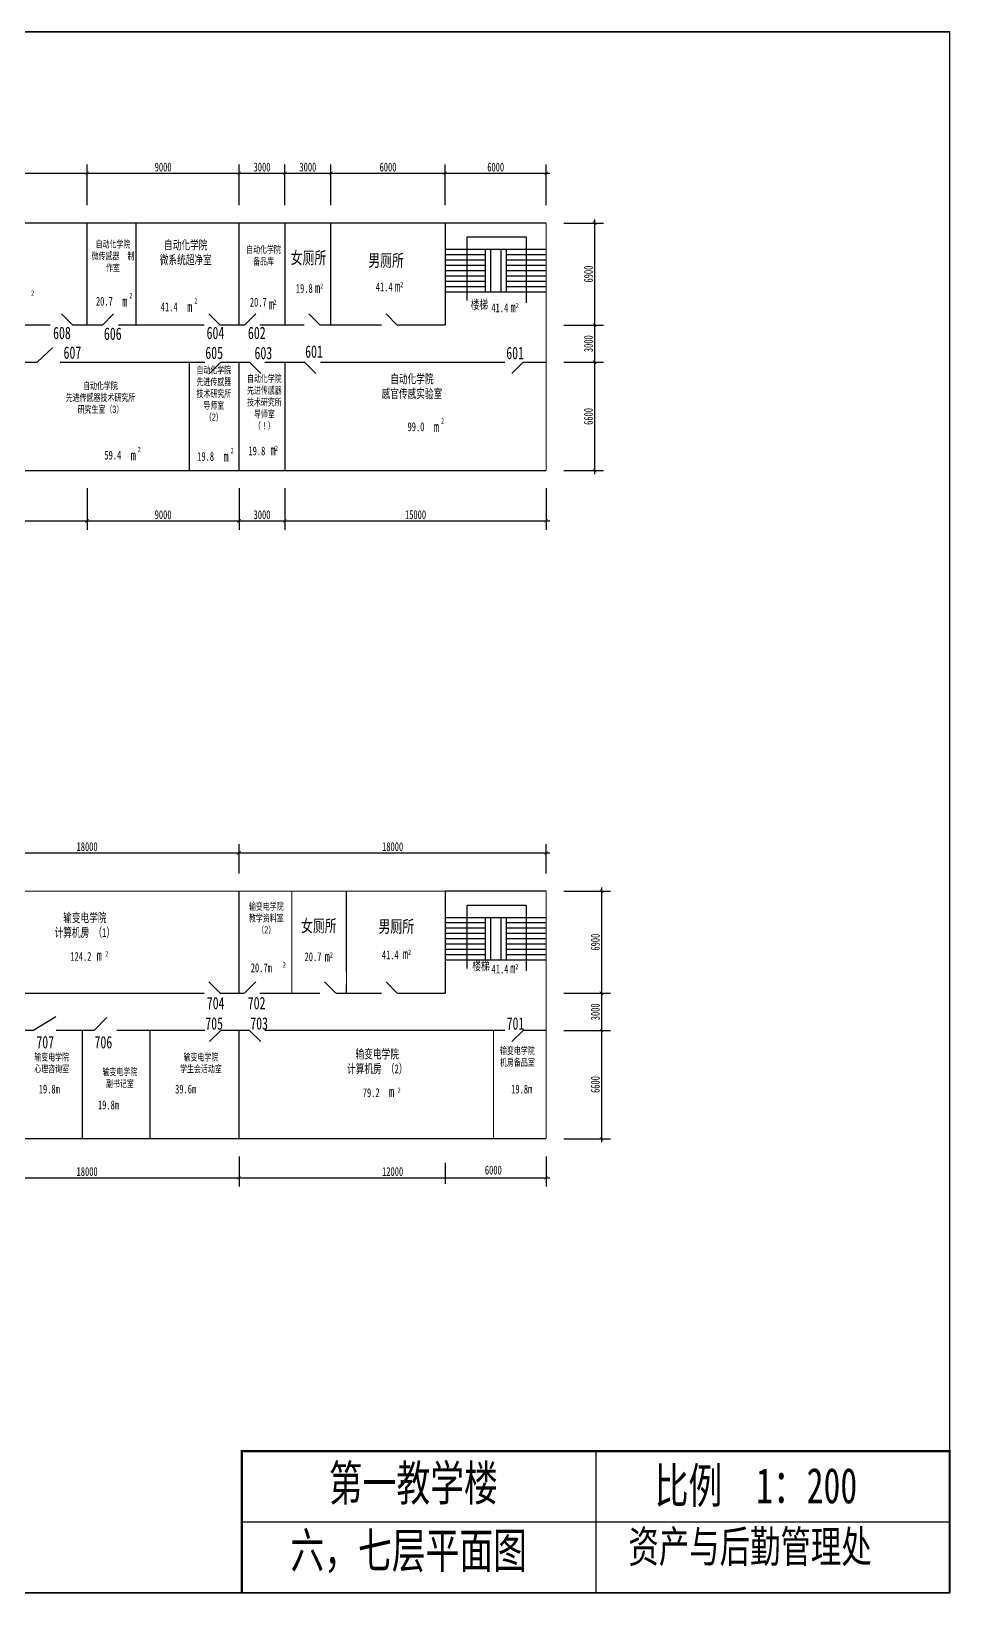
# Model space of a CAD drawing. Extents: x -32363 to 92479, y -96404 to -8102.
# Drawn here: x 40515 to 92479, y -96404 to -8102 of the extents above; entities that cross this region are included whole.
import ezdxf

# ---------------------------------------------------------------- set-up
doc = ezdxf.new("R2010")
doc.units = 0
doc.header["$LTSCALE"] = 20
doc.layers.get('0').update_dxf_attribs({"linetype": 'CONTINUOUS'})
doc.layers.get('DEFPOINTS').update_dxf_attribs({"linetype": 'CONTINUOUS'})
doc.styles.get("Standard").update_dxf_attribs({"font": '', "width": 0.7, "height": 500})
doc.styles.get('Standard').set_extended_font_data('FangSong_GB2312')

# ---------------------------------------------------------------- blocks, each defined once
blk = doc.blocks.new('1')
blk.add_line((0, 0), (900, -1))
blk = doc.blocks.new('_ARCHTICK')
at = {"color": 0, "linetype": 'ByBlock', "const_width": 0.15}
blk.add_lwpolyline([(-0.5, -0.5), (0.5, 0.5)], dxfattribs=at)

msp = doc.modelspace()

# ---------------------------------------------------------------- linework, layer by layer
at = {"color": 0, "linetype": 'ByBlock'}
for p, q in [((43672, -17939), (43672, -15628)), ((52262, -17939), (52262, -15628)), ((54852, -17939), (54852, -15628)), ((54852, -17939), (54852, -15628)), ((57442, -17939), (57442, -15628)), ((57442, -17939), (57442, -15628)), ((63912, -17939), (63912, -15628)), ((69614, -17939), (69614, -15628)), ((34882, -16128), (43872, -16128)), ((43472, -16128), (52462, -16128)), ((52062, -16128), (55052, -16128)), ((54652, -16128), (57642, -16128)), ((57242, -16128), (64112, -16128)), ((63712, -16128), (69814, -16128)), ((70614, -18939), (72854, -18939)), ((72354, -18739), (72354, -24909)), ((70614, -24709), (72854, -24709)), ((72354, -24509), (72354, -27009)), ((70614, -26809), (72854, -26809)), ((72354, -26609), (72354, -33129)), ((70614, -32929), (72854, -32929)), ((43672, -33929), (43672, -36275)), ((52262, -33929), (52262, -36275)), ((54852, -33929), (54852, -36275)), ((69614, -33929), (69614, -36275)), ((34952, -35775), (43872, -35775)), ((43472, -35775), (52462, -35775)), ((52062, -35775), (55052, -35775)), ((54652, -35775), (69814, -35775)), ((34882, -54537), (52462, -54537)), ((52062, -54537), (69814, -54537)), ((52262, -55696), (52262, -54037)), ((69614, -55696), (69614, -54037)), ((72745, -56496), (72745, -62666)), ((70614, -56696), (73245, -56696)), ((70614, -62466), (73245, -62466)), ((71614, -62466), (73245, -62466)), ((72745, -62266), (72745, -64766)), ((72745, -64366), (72745, -70886)), ((70614, -64566), (73245, -64566)), ((71614, -64566), (73245, -64566)), ((70614, -70686), (73245, -70686)), ((52262, -71686), (52262, -73397)), ((69614, -71686), (69614, -73397)), ((34882, -72897), (52462, -72897)), ((52062, -72897), (69814, -72897))]:
    msp.add_line(p, q, dxfattribs=at)
for p, q in [((69614, -18939), (63922, -18939)), ((65148, -23317), (65148, -19725)), ((65148, -19725), (68477, -19725)), ((68477, -19725), (68477, -23450)), ((69612, -20439), (63912, -20439)), ((66162, -20739), (63912, -20739)), ((66162, -21039), (63912, -21039)), ((66162, -20439), (66162, -22839)), ((66462, -20439), (66462, -22839)), ((67062, -20439), (67062, -22839)), ((67362, -20439), (67362, -22839)), ((69612, -20739), (67362, -20739)), ((69612, -21039), (67362, -21039)), ((66162, -21339), (63912, -21339)), ((66162, -21639), (63912, -21639)), ((66162, -21939), (63912, -21939)), ((69612, -21339), (67362, -21339)), ((69612, -21639), (67362, -21639)), ((69612, -21939), (67362, -21939)), ((66162, -22239), (63912, -22239)), ((66162, -22539), (63912, -22539)), ((69612, -22839), (63912, -22839)), ((69612, -22239), (67362, -22239)), ((69612, -22539), (67362, -22539)), ((40852, -26809), (41723, -25992)), ((58332, -61269), (58332, -56696)), ((69614, -56696), (63922, -56696)), ((69612, -58196), (63912, -58196)), ((65148, -57483), (68477, -57483)), ((65148, -61075), (65148, -57483)), ((66162, -58196), (66162, -60596)), ((66462, -58196), (66462, -60596)), ((67062, -58196), (67062, -60596)), ((67362, -58196), (67362, -60596)), ((68477, -57483), (68477, -61208)), ((66162, -58496), (63912, -58496)), ((66162, -58796), (63912, -58796)), ((66162, -59096), (63912, -59096)), ((69612, -58496), (67362, -58496)), ((69612, -58796), (67362, -58796)), ((69612, -59096), (67362, -59096)), ((66162, -59396), (63912, -59396)), ((66162, -59696), (63912, -59696)), ((66162, -59996), (63912, -59996)), ((69612, -59396), (67362, -59396)), ((69612, -59696), (67362, -59696)), ((69612, -59996), (67362, -59996)), ((66162, -60296), (63912, -60296)), ((69612, -60596), (63912, -60596)), ((69612, -60296), (67362, -60296)), ((58332, -62466), (58332, -61969)), ((40599, -64566), (41913, -63787)), ((44063, -64566), (44779, -63846)), ((63899, -72052), (63899, -73237)), ((72419, -88344), (72419, -96344)), ((52419, -92344), (92419, -92344))]:
    msp.add_line(p, q)
for points, const_width in [([(-32321, -8144), (92419, -8144), (92419, -96344), (-32321, -96344), (-32321, -8144)], 84), ([(33978, -18939), (69614, -18939)], 70), ([(43672, -24709), (43672, -18939)], 70), ([(46439, -24709), (46439, -18939)], 70), ([(46439, -24709), (46439, -18939)], 70), ([(52262, -24709), (52262, -18939)], 70), ([(54852, -24709), (54852, -18939)], 70), ([(63912, -18939), (63912, -23060)], 70), ([(69614, -18939), (69614, -24709)], 70), ([(63912, -23060), (63912, -24709)], 70), ([(36854, -24709), (41588, -24709)], 70), ([(42865, -24709), (44535, -24709)], 70), ([(45435, -24709), (50289, -24709)], 70), ([(51189, -24709), (52563, -24709)], 70), ([(53423, -24709), (55943, -24709)], 70), ([(56843, -24709), (58332, -24709)], 70), ([(60316, -24709), (58332, -24709)], 70), ([(63912, -24709), (61201, -24709)], 70), ([(69614, -24709), (69614, -32929)], 70), ([(37091, -26809), (40852, -26809)], 70), ([(42134, -26809), (48988, -26809)], 70), ([(45340, -26809), (50334, -26809)], 70), ([(51234, -26809), (52850, -26809)], 70), ([(54852, -26809), (53706, -26809)], 70), ([(54852, -26809), (55752, -26809)], 70), ([(55752, -26809), (55958, -26809)], 70), ([(56858, -26809), (64314, -26809)], 70), ([(56858, -26809), (67290, -26809)], 70), ([(68312, -26809), (69614, -26809)], 70), ([(35152, -32929), (69614, -32929)], 70), ([(64314, -32929), (64672, -32929)], 70), ([(33978, -56696), (69614, -56696)], 70), ([(52262, -62466), (52262, -56696)], 70), ([(55242, -62466), (55242, -56696)], 70), ([(58332, -56696), (58332, -61269)], 70), ([(63912, -56696), (63912, -60818)], 70), ([(69614, -56696), (69614, -62466)], 70), ([(63912, -60818), (63912, -62466)], 70), ([(58332, -61269), (58332, -61969)], 70), ([(36854, -62466), (41588, -62466)], 70), ([(45435, -62466), (41588, -62466)], 70), ([(45435, -62466), (50289, -62466)], 70), ([(51189, -62466), (52563, -62466)], 70), ([(53423, -62466), (56829, -62466)], 70), ([(57729, -62466), (58332, -62466)], 70), ([(58332, -61969), (58332, -62466)], 70), ([(60316, -62466), (58332, -62466)], 70), ([(63912, -62466), (61201, -62466)], 70), ([(69614, -62466), (69614, -70686)], 70), ([(37091, -64566), (40599, -64566)], 70), ([(41913, -64566), (44063, -64566)], 70), ([(45340, -64566), (50334, -64566)], 70), ([(51234, -64566), (52850, -64566)], 70), ([(54852, -64566), (53706, -64566)], 70), ([(54852, -64566), (55752, -64566)], 70), ([(55752, -64566), (56858, -64566)], 70), ([(56858, -64566), (67290, -64566)], 70), ([(56858, -64566), (64314, -64566)], 70), ([(68312, -64566), (69614, -64566)], 70), ([(35152, -70686), (69614, -70686)], 70), ([(64314, -70686), (64672, -70686)], 70), ([(92419, -96344), (92419, -88344), (72419, -88344), (52419, -88344), (52419, -96344)], 120)]:
    msp.add_lwpolyline(points, dxfattribs=dict(const_width=const_width))
msp.add_lwpolyline([(-32321, -96344), (92419, -96344), (92419, -8144), (-32321, -8144)], close=True)
for points in [[(57442, -24709, 70, 70, 0), (57442, -18939, 70, 70, 0)], [(49455, -26809, 70, 70, 0), (49455, -32929, 70, 70, 0)], [(52262, -26809, 70, 70, 0), (52262, -32929, 70, 70, 0)], [(54852, -26809, 70, 70, 0), (54852, -32929, 70, 70, 0)], [(43406, -64566, 70, 70, 0), (43406, -70686, 70, 70, 0)], [(47228, -64566, 70, 70, 0), (47228, -70686, 70, 70, 0)], [(52262, -64566, 70, 70, 0), (52262, -70686, 70, 70, 0)], [(66640, -64566, 70, 70, 0), (66640, -70686, 70, 70, 0)]]:
    msp.add_lwpolyline(points, format="xyseb")
at = {"layer": 'DEFPOINTS', "color": 0, "linetype": 'ByBlock'}
for p in [(43672, -16128), (52262, -16128), (54852, -16128), (57442, -16128), (63912, -16128), (69614, -16128), (42568, -18939), (42568, -18939), (43672, -18939), (43672, -18939), (51169, -18939), (51169, -18939), (52262, -18939), (52262, -18939), (52492, -18939), (52492, -18939), (52742, -18939), (52742, -18939), (54709, -18939), (54709, -18939), (54852, -18939), (54852, -18939), (55272, -18939), (57442, -18939), (57442, -18939), (58332, -18939), (58332, -18939), (58332, -18939), (58332, -18939), (63912, -18939), (63912, -18939), (63912, -18939), (63922, -18939), (69614, -18939), (69614, -18939), (69614, -18939), (69614, -18939), (63912, -24709), (63912, -24709), (72354, -24709), (43822, -26809), (43822, -26809), (52440, -26809), (52440, -26809), (56897, -26809), (56897, -26809), (66475, -26809), (69614, -26809), (69614, -26809), (72354, -26809), (43672, -32929), (43672, -32929), (44062, -32929), (44062, -32929), (52262, -32929), (52262, -32929), (52652, -32929), (52652, -32929), (54852, -32929), (54852, -32929), (61242, -32929), (61242, -32929), (69614, -32929), (69614, -32929), (72354, -32929), (43672, -35775), (52262, -35775), (54852, -35775), (69614, -35775), (52262, -54537), (69614, -54537), (42568, -56696), (42568, -56696), (51169, -56696), (51169, -56696), (52262, -56696), (52262, -56696), (52492, -56696), (52492, -56696), (52742, -56696), (52742, -56696), (54709, -56696), (54709, -56696), (55272, -56696), (58332, -56696), (58332, -56696), (58332, -56696), (58332, -56696), (63912, -56696), (63922, -56696), (69614, -56696), (69614, -56696), (69614, -56696), (69614, -56696), (63912, -62466), (63912, -62466), (70614, -62466), (72745, -62466), (52440, -64566), (52440, -64566), (56897, -64566), (56897, -64566), (66475, -64566), (69614, -64566), (69614, -64566), (70614, -64566), (72745, -64566), (72745, -64566), (44062, -70686), (44062, -70686), (52262, -70686), (52262, -70686), (52652, -70686), (52652, -70686), (61242, -70686), (61242, -70686), (69614, -70686), (69614, -70686), (72745, -70686), (52262, -72897), (69614, -72897)]:
    msp.add_point(p, dxfattribs=at)

# ---------------------------------------------------------------- block references
at = {"color": 0, "linetype": 'ByBlock', "xscale": 200, "yscale": 200, "zscale": 200}
for p in [(43672, -16128), (52262, -16128), (54852, -16128), (57442, -16128), (63912, -16128), (69614, -16128), (43672, -35775), (52262, -35775), (54852, -35775), (69614, -35775), (52262, -54537), (69614, -54537), (52262, -72897), (69614, -72897)]:
    msp.add_blockref('_ARCHTICK', p, dxfattribs=at)
for p, rotation in [((43672, -16128), 180), ((52262, -16128), 180), ((54852, -16128), 180), ((57442, -16128), 180), ((63912, -16128), 180), ((72354, -18939), 90), ((72354, -24709), 270), ((72354, -24709), 90), ((72354, -26809), 270), ((72354, -26809), 90), ((72354, -32929), 270), ((43672, -35775), 180), ((52262, -35775), 180), ((54852, -35775), 180), ((52262, -54537), 180), ((72745, -56696), 90), ((72745, -62466), 270), ((72745, -62466), 90), ((72745, -62466), 90), ((72745, -64566), 270), ((72745, -64566), 90), ((72745, -64566), 270), ((72745, -70686), 270), ((52262, -72897), 180)]:
    msp.add_blockref('_ARCHTICK', p, dxfattribs=dict(at, rotation=rotation))
for p, rotation in [((42865, -24709), 135), ((44535, -24709), 45), ((51189, -24709), 135), ((52563, -24709), 45), ((56843, -24709), 135), ((61201, -24709), 135), ((51234, -26809), 225), ((52850, -26809), 315), ((55958, -26809), 315), ((68312, -26809), 225), ((51189, -62466), 135), ((52563, -62466), 45), ((57729, -62466), 135), ((61201, -62466), 135), ((51234, -64566), 225), ((52850, -64566), 315), ((68312, -64566), 225)]:
    msp.add_blockref('1', p, dxfattribs=dict(rotation=rotation))

# ---------------------------------------------------------------- texts
at = {"color": 0, "linetype": 'ByBlock', "char_height": 500, "attachment_point": 5}
for s, insert in [('9000', (47967, -15778)), ('3000', (53557, -15778)), ('3000', (56147, -15778)), ('6000', (60677, -15778)), ('6000', (66763, -15778)), ('9000', (47967, -35425)), ('3000', (53557, -35425)), ('15000', (62233, -35425)), ('18000', (43672, -54187)), ('18000', (60938, -54187)), ('18000', (43672, -72547)), ('12000', (60938, -72547))]:
    msp.add_mtext(s, dxfattribs=dict(at, insert=insert))
for s, insert, char_height, width, attachment_point in [('{\\fPMingLiU|b0|i0|c134|p18;自动化学院\\P微传感器    制作室}', (45135, -19933), 400, 2425.11, 2), ('{\\fPMingLiU|b0|i0|c134|p18;自动化学院\\P微系统超净室}', (49246, -19933), 500, 6125.58, 2), ('{\\fPMingLiU|b0|i0|c134|p18;自动化学院\\P备品库}', (53643, -20236), 400, 2104.72, 2), ('女厕所', (55179, -20552), 700, 2176.59, 1), ('男厕所', (59566, -20703), 700, 2634.82, 1), ('2', (40510, -22750), 300, 300.23, 1), ('2', (46060, -22887), 300, 300.23, 1), ('19.8', (55469, -22383), 500, 1559.55, 1), ('m', (56554, -22301), 600, 662.57, 1), ('2', (56847, -22353), 300, 300.23, 1), ('41.4', (59985, -22295), 500, 1559.55, 1), ('m', (61070, -22213), 600, 662.57, 1), ('2', (61363, -22265), 300, 300.23, 1), ('20.7', (44171, -23113), 500, 1559.55, 1), ('m', (45658, -23061), 600, 662.57, 1), ('41.4', (47837, -23421), 500, 1559.55, 1), ('m', (49324, -23369), 600, 662.57, 1), ('2', (49726, -23195), 300, 300.23, 1), ('20.7', (52869, -23160), 500, 1374.69, 1), ('m', (53953, -23214), 600, 662.57, 1), ('2', (54202, -23266), 300, 300.23, 1), ('楼梯', (65349, -23295), 500, 2863.94, 1), ('41.4', (66518, -23478), 500, 1559.55, 1), ('m', (67603, -23396), 600, 662.57, 1), ('2', (67896, -23448), 300, 300.23, 1), ('608', (41751, -24798), 700, 966.84, 1), ('606', (44623, -24844), 700, 966.84, 1), ('604', (50424, -24798), 700, 782.68, 1), ('602', (52761, -24798), 700, 782.68, 1), ('607', (42341, -25912), 700, 782.68, 1), ('605', (50353, -25926), 700, 1151, 1), ('603', (53132, -25934), 700, 1151, 1), ('601', (55995, -25851), 700, 1427.24, 1), ('601', (67361, -25934), 700, 1151, 1), ('{\\fPMingLiU|b0|i0|c134|p18;\\H0.5714x;自动化学院\\P先进传感器技术研究所导师室\\P（2）}', (50833, -27046), 700, 2265.45, 2), ('{\\fPMingLiU|b0|i0|c134|p18;\\H0.5714x;自动化学院\\P先进传感器技术研究所研究生室（3）}', (44426, -27937), 700, 4252.73, 2), ('{\\fPMingLiU|b0|i0|c134|p18;\\H0.5714x;自动化学院\\P先进传感器技术研究所导师室\\P（！）}', (53688, -27530), 700, 2265.45, 2), ('{\\fPMingLiU|b0|i0|c134|p18;自动化学院\\P感官传感实验室}', (62027, -27501), 500, 6125.58, 2), ('2', (63672, -29975), 300, 300.23, 1), ('99.0', (61782, -30201), 500, 1559.55, 1), ('m', (63270, -30148), 600, 662.57, 1), ('2', (46540, -31584), 300, 300.23, 1), ('2', (51782, -31653), 300, 300.23, 1), ('19.8', (52789, -31570), 500, 1559.55, 1), ('m', (54035, -31468), 600, 662.57, 1), ('2', (54284, -31520), 300, 300.23, 1), ('59.4', (44651, -31810), 500, 1559.55, 1), ('m', (46138, -31758), 600, 662.57, 1), ('19.8', (49893, -31878), 500, 1559.55, 1), ('m', (51380, -31826), 600, 662.57, 1), ('{\\fPMingLiU|b0|i0|c134|p18;输变电学院\\P教学资料\\fGulim|b0|i0|c134|p34;室（2）}', (53796, -57354), 400, 2225.74, 2), ('{\\fPMingLiU|b0|i0|c134|p18;输变电学院\\P计\\fGulim|b0|i0|c134|p34;算\\fGulim|b0|i0|c129|p34;机\\fGulim|b0|i0|c134|p34;房\\fSimSun|b0|i0|c134|p2; \\fGulim|b0|i0|c134|p34;（\\fSimSun|b0|i0|c134|p2;1\\fGulim|b0|i0|c134|p34;）}', (43543, -57949), 500, 4473.43, 2), ('女厕所', (55765, -58307), 700, 2176.59, 1), ('男厕所', (60144, -58341), 700, 2634.82, 1), ('2', (61806, -60006), 300, 311.37, 1), ('124.2', (42724, -60135), 500, 1559.55, 1), ('m', (44211, -60022), 600, 461.69, 1), ('2', (44695, -60087), 300, 311.37, 1), ('20.7m', (52921, -60777), 500, 1975.57, 1), ('2', (54730, -60708), 300, 311.37, 1), ('20.7', (55961, -60153), 500, 1559.55, 1), ('m', (57100, -60090), 600, 461.69, 1), ('2', (57390, -60154), 300, 311.37, 1), ('41.4', (60327, -60054), 500, 1559.55, 1), ('m', (61516, -59941), 600, 461.69, 1), ('楼梯', (65443, -60673), 500, 2863.94, 1), ('41.4', (66529, -60847), 500, 1559.55, 1), ('m', (67586, -60745), 600, 461.69, 1), ('2', (67876, -60809), 300, 311.37, 1), ('704', (50437, -62674), 700, 966.84, 1), ('702', (52753, -62674), 700, 966.84, 1), ('705', (50351, -63824), 700, 1151, 1), ('703', (52893, -63824), 700, 1151, 1), ('701', (67381, -63824), 700, 1151, 1), ('707', (40806, -64882), 700, 966.84, 1), ('706', (44091, -64882), 700, 966.84, 1), ('{\\fPMingLiU|b0|i0|c134|p18;输变电学院\\P\\fGulim|b0|i0|c129|p34;心\\fGulim|b0|i0|c134|p34;理咨\\fPMingLiU|b0|i0|c136|p18;询\\fGulim|b0|i0|c134|p34;室}', (41669, -65873), 400, 2344.05, 2), ('{\\fPMingLiU|b0|i0|c134|p18;输变电学院\\P\\fPMingLiU|b0|i0|c136|p18;学\\fGulim|b0|i0|c134|p34;生\\fPMingLiU|b0|i0|c134|p18;会活动室}', (50106, -65873), 400, 2494.8, 2), ('{\\fPMingLiU|b0|i0|c134|p18;输变电学院\\P计\\fGulim|b0|i0|c134|p34;算\\fGulim|b0|i0|c129|p34;机\\fGulim|b0|i0|c134|p34;房\\fSimSun|b0|i0|c134|p2; \\fGulim|b0|i0|c134|p34;（\\fSimSun|b0|i0|c134|p2;2\\fGulim|b0|i0|c134|p34;）}', (60069, -65651), 500, 4473.43, 2), ('{\\fPMingLiU|b0|i0|c134|p18;输变电学院\\P机房备品\\fGulim|b0|i0|c134|p34;室}', (67004, -65508), 400, 2225.74, 1), ('{\\fPMingLiU|b0|i0|c134|p18;输变电学院\\P\\fGulim|b0|i0|c129|p34;副\\fPMingLiU|b0|i0|c136|p18;书\\fPMingLiU|b0|i0|c134|p18;记\\fGulim|b0|i0|c134|p34;室}', (45526, -66709), 400, 3606.61, 2), ('19.8m', (40940, -67632), 500, 1975.57, 1), ('39.6m', (48645, -67632), 500, 1975.57, 1), ('79.2', (59250, -67837), 500, 1559.55, 1), ('m', (60737, -67724), 600, 461.69, 1), ('2', (61222, -67789), 300, 311.37, 1), ('19.8m', (67638, -67632), 500, 1975.57, 1), ('19.8m', (44285, -68527), 500, 1975.57, 1), ('6000', (66151, -72210), 500, 1936.06, 1), ('\u3000\u3000第一教学楼', (53513, -89148), 2000, 18925.74, 1), ('比例  1：200', (75750, -89290), 2000, 16017.17, 1), ('六，七层平面图', (55161, -92953), 2000, 110628.21, 1), ('资产与后勤管理处', (74262, -92839), 1800, 19544.48, 1)]:
    msp.add_mtext(s, dxfattribs=dict(insert=insert, char_height=char_height, width=width, attachment_point=attachment_point))
at = {"color": 0, "linetype": 'ByBlock', "char_height": 500, "attachment_point": 5, "rotation": 90}
for s, insert in [('6900', (72004, -21824)), ('3000', (72004, -25759)), ('6600', (72004, -29869)), ('6900', (72395, -59581)), ('3000', (72395, -63516)), ('6600', (72395, -67626))]:
    msp.add_mtext(s, dxfattribs=dict(at, insert=insert))

doc.saveas('drawing.dxf')
